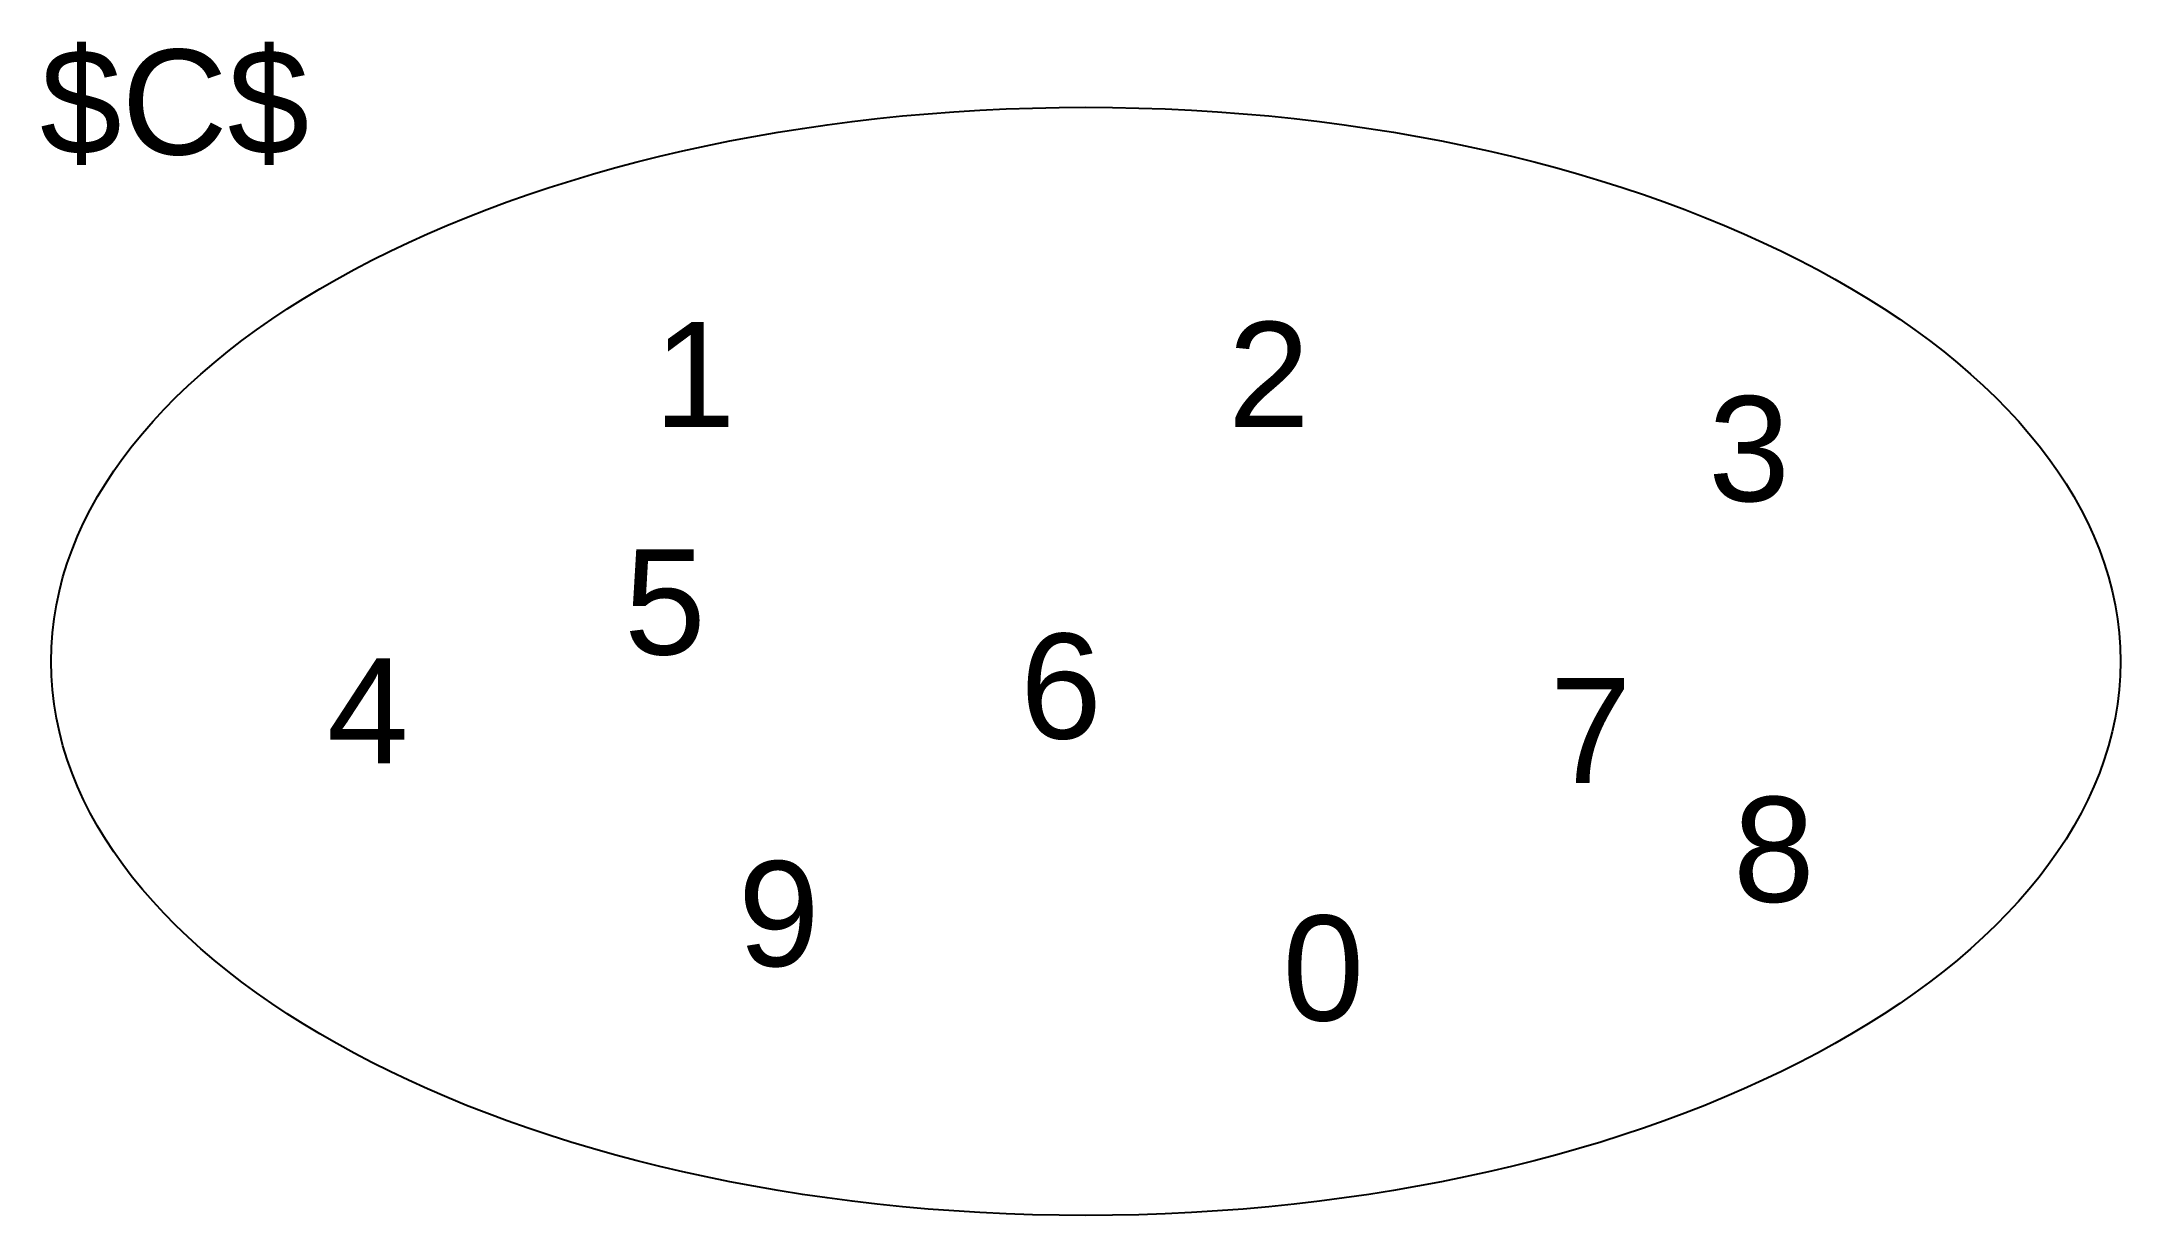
# Model space of a CAD drawing. Header units: inches. Extents: x 274 to 670, y 508 to 731.
import ezdxf
from ezdxf.enums import TextEntityAlignment as Align

# ---------------------------------------------------------------- set-up
doc = ezdxf.new("R2010")
doc.units = ezdxf.units.IN
doc.header["$MEASUREMENT"] = 0
doc.styles.get("Standard").update_dxf_attribs({"font": 'arial.ttf'})

msp = doc.modelspace()

# ---------------------------------------------------------------- linework, layer by layer
msp.add_ellipse((473.09, 613.27), major_axis=(196.97, 0), ratio=0.535547)

# ---------------------------------------------------------------- texts
msp.add_text('$C$', height=20).set_placement((274.02, 729.76), align=Align.TOP_LEFT)
for s, p in [('1', (398.64, 667.9)), ('2', (507.96, 667.9)), ('3', (599.38, 653.77)), ('5', (392.98, 624.57)), ('6', (468.38, 608.56)), ('4', (336.43, 603.85)), ('7', (569.22, 600.09)), ('8', (604.09, 577.48)), ('9', (414.66, 565.24)), ('0', (518.33, 554.88))]:
    msp.add_text(s, height=20).set_placement(p, align=Align.MIDDLE_CENTER)

doc.saveas('drawing.dxf')
